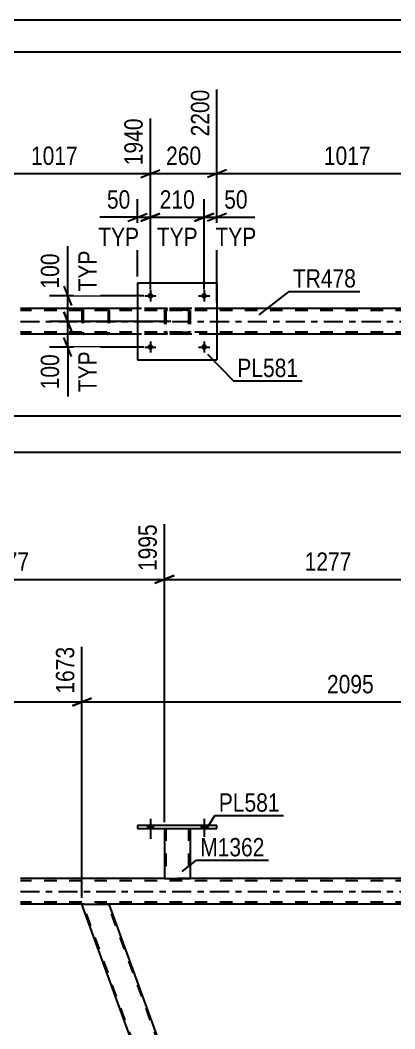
# Model space of a CAD drawing. Header units: millimetres. Extents: x 0 to 841, y 0 to 594.
# Drawn here: x 101.3 to 159.8, y 436.5 to 594 of the extents above; entities that cross this region are included whole.
import ezdxf

# ---------------------------------------------------------------- set-up
doc = ezdxf.new("R2010")
doc.units = ezdxf.units.MM
doc.linetypes.add('DXK_LINE_DOT2', pattern=[3.9198, 1.9599, -1.9599])
doc.linetypes.add('DXK_LINE_DOT3', pattern=[5.9187, 2.979, -0.9799, 0.9799, -0.9799])
doc.styles.add('Arial Narrow', font='ARIALN.TTF', dxfattribs={"height": 0.2})

# ---------------------------------------------------------------- blocks, each defined once
blk = doc.blocks.new('Unknown-814748613-1133')
at = {"color": 5, "linetype": 'Continuous'}
for p, q in [((841, 594), (0, 594)), ((836, 589), (5, 589))]:
    blk.add_line(p, q, dxfattribs=at)
blk = doc.blocks.new('Bolt-814748613-4829 - 4824')
at = {"linetype": 'Continuous'}
for points in [[(122.02, 542.96, -1), (121.14, 542.96, -1)], [(130.42, 542.96, -1), (129.54, 542.96, -1)]]:
    blk.add_hatch(color=1, dxfattribs=at).paths.add_polyline_path(points)
at = {"color": 1, "linetype": 'Continuous'}
for p, q in [((121.58, 543.84), (121.58, 542.08)), ((129.98, 543.84), (129.98, 542.08)), ((120.7, 542.96), (122.46, 542.96)), ((129.1, 542.96), (130.86, 542.96))]:
    blk.add_line(p, q, dxfattribs=at)
blk = doc.blocks.new('Bolt-814748613-4828 - 4824')
at = {"linetype": 'Continuous'}
for points in [[(122.02, 550.96, -1), (121.14, 550.96, -1)], [(130.42, 550.96, -1), (129.54, 550.96, -1)]]:
    blk.add_hatch(color=1, dxfattribs=at).paths.add_polyline_path(points)
at = {"color": 1, "linetype": 'Continuous'}
for p, q in [((121.58, 551.84), (121.58, 550.08)), ((129.98, 551.84), (129.98, 550.08)), ((120.7, 550.96), (122.46, 550.96)), ((129.1, 550.96), (130.86, 550.96))]:
    blk.add_line(p, q, dxfattribs=at)
blk = doc.blocks.new('Part-814748613-4865 - 4824')
at = {"color": 7, "linetype": 'DXK_LINE_DOT2'}
for p, q in [((123.78, 548.48), (123.82, 548.67)), ((123.82, 548.67), (123.78, 548.48)), ((123.78, 548.48), (123.78, 545.44)), ((124.02, 548.48), (124.04, 548.57)), ((124.02, 548.48), (124.02, 545.44)), ((124.04, 548.57), (124.09, 548.65)), ((124.08, 548.93), (124.26, 548.96)), ((124.26, 548.96), (124.08, 548.93)), ((124.09, 548.65), (124.17, 548.7)), ((124.17, 548.7), (124.26, 548.72)), ((127.3, 548.96), (124.26, 548.96)), ((127.3, 548.72), (124.26, 548.72)), ((127.3, 548.96), (127.49, 548.93)), ((127.49, 548.93), (127.3, 548.96)), ((127.3, 548.72), (127.4, 548.7)), ((127.4, 548.7), (127.47, 548.65)), ((127.47, 548.65), (127.53, 548.57)), ((127.53, 548.57), (127.54, 548.48)), ((127.54, 548.48), (127.54, 545.44)), ((127.75, 548.67), (127.78, 548.48)), ((127.78, 548.48), (127.75, 548.67)), ((127.78, 548.48), (127.78, 545.44)), ((123.82, 545.26), (123.78, 545.44)), ((123.78, 545.44), (123.82, 545.26)), ((124.04, 545.35), (124.02, 545.44)), ((124.09, 545.27), (124.04, 545.35)), ((124.17, 545.22), (124.09, 545.27)), ((124.26, 545.2), (124.17, 545.22)), ((127.3, 545.2), (124.26, 545.2)), ((127.4, 545.22), (127.3, 545.2)), ((127.47, 545.27), (127.4, 545.22)), ((127.53, 545.35), (127.47, 545.27)), ((127.54, 545.44), (127.53, 545.35)), ((127.78, 545.44), (127.75, 545.26)), ((127.75, 545.26), (127.78, 545.44)), ((124.26, 544.96), (124.08, 545)), ((124.08, 545), (124.26, 544.96)), ((127.3, 544.96), (124.26, 544.96)), ((127.49, 545), (127.3, 544.96)), ((127.3, 544.96), (127.49, 545))]:
    blk.add_line(p, q, dxfattribs=at)
at = {"color": 7, "linetype": 'DXK_LINE_DOT3'}
blk.add_line((125.78, 546.96), (125.78, 546.96), dxfattribs=at)
at = {"color": 7, "linetype": 'DXK_LINE_DOT2'}
for centre, start, end in [((124.26, 548.48), 112.5, 157.5), ((124.26, 548.48), 112.5, 157.5), ((127.3, 548.48), 22.5, 67.5), ((127.3, 548.48), 22.5, 67.5), ((124.26, 545.44), 202.5, 247.5), ((124.26, 545.44), 202.5, 247.5), ((127.3, 545.44), 292.5, 337.5), ((127.3, 545.44), 292.5, 337.5)]:
    blk.add_arc(centre, 0.48, start, end, dxfattribs=at)
blk = doc.blocks.new('Part-814748613-4864 - 4824')
at = {"color": 2, "linetype": 'Continuous'}
for p, q in [((119.58, 552.96), (119.58, 540.96)), ((119.58, 552.96), (131.98, 552.96)), ((131.98, 552.96), (131.98, 540.96)), ((119.58, 540.96), (131.98, 540.96))]:
    blk.add_line(p, q, dxfattribs=at)
blk = doc.blocks.new('Part-814748613-4965 - 4824')
at = {"color": 7, "linetype": 'DXK_LINE_DOT2'}
for p, q in [((110.93, 548.76), (110.9, 548.64)), ((110.9, 548.64), (110.9, 545.28)), ((111.07, 548.64), (111.09, 548.7)), ((111.07, 548.64), (111.07, 545.28)), ((111.09, 548.7), (111.12, 548.76)), ((111.24, 548.96), (111.11, 548.94)), ((111.12, 548.76), (111.18, 548.79)), ((111.18, 548.79), (111.24, 548.8)), ((126.57, 548.96), (111.24, 548.96)), ((126.57, 548.8), (111.24, 548.8)), ((114.95, 548.94), (114.82, 548.96)), ((114.82, 548.8), (114.88, 548.79)), ((114.88, 548.79), (114.91, 548.78)), ((114.91, 548.78), (114.94, 548.76)), ((114.94, 548.76), (114.98, 548.7)), ((114.98, 548.7), (114.99, 548.64)), ((114.99, 548.64), (114.99, 545.28)), ((115.16, 548.64), (115.13, 548.76)), ((115.16, 548.64), (115.16, 545.28)), ((110.9, 545.28), (110.93, 545.16)), ((111.09, 545.22), (111.07, 545.28)), ((111.12, 545.17), (111.09, 545.22)), ((111.12, 545.17), (111.15, 545.15)), ((111.15, 545.15), (111.18, 545.13)), ((111.18, 545.13), (111.24, 545.12)), ((126.57, 545.12), (111.24, 545.12)), ((114.88, 545.13), (114.82, 545.12)), ((114.94, 545.17), (114.88, 545.13)), ((114.98, 545.22), (114.94, 545.17)), ((114.99, 545.28), (114.98, 545.22)), ((115.13, 545.16), (115.16, 545.28)), ((111.11, 544.99), (111.24, 544.96)), ((126.57, 544.96), (111.24, 544.96)), ((114.82, 544.96), (114.95, 544.99))]:
    blk.add_line(p, q, dxfattribs=at)
for centre, start, end in [((111.23, 548.63), 110.7583, 155.68), ((114.83, 548.63), 24.32, 69.2417), ((111.23, 545.3), 204.32, 249.2417), ((114.83, 545.3), 290.7583, 335.68)]:
    blk.add_arc(centre, 0.331, start, end, dxfattribs=at)
blk = doc.blocks.new('Part-814748613-5024 - 4824')
at = {"color": 2, "linetype": 'Continuous'}
for p, q in [((119.58, 548.96), (101.3, 548.96)), ((170.66, 548.96), (131.98, 548.96)), ((119.58, 544.96), (101.3, 544.96)), ((170.66, 544.96), (131.98, 544.96))]:
    blk.add_line(p, q, dxfattribs=at)
at = {"color": 7, "linetype": 'DXK_LINE_DOT2'}
for p, q in [((765.48, 548.64), (101.3, 548.64)), ((765.48, 548.96), (119.58, 548.96)), ((131.98, 548.96), (119.58, 548.96)), ((765.48, 545.28), (101.3, 545.28)), ((762.25, 544.96), (101.3, 544.96)), ((131.98, 544.96), (119.58, 544.96))]:
    blk.add_line(p, q, dxfattribs=at)
at = {"color": 7, "linetype": 'DXK_LINE_DOT3'}
blk.add_line((101.3, 546.96), (765.48, 546.96), dxfattribs=at)
blk = doc.blocks.new('Part-814748613-3187 - 3007')
at = {"color": 2, "linetype": 'Continuous'}
for p, q in [((123.78, 467.78), (123.78, 459.94)), ((127.78, 467.78), (127.78, 459.94)), ((123.78, 459.94), (127.78, 459.94))]:
    blk.add_line(p, q, dxfattribs=at)
at = {"color": 7, "linetype": 'DXK_LINE_DOT2'}
for p, q in [((123.78, 467.78), (127.78, 467.78)), ((123.78, 467.78), (123.78, 467.78)), ((123.78, 467.78), (123.78, 467.78)), ((124.02, 467.78), (124.02, 459.94)), ((127.54, 467.78), (127.54, 459.94)), ((127.78, 467.78), (127.78, 467.78)), ((127.78, 467.78), (127.78, 467.78)), ((127.49, 459.94), (127.53, 459.94)), ((127.49, 459.94), (127.53, 459.94)), ((127.53, 459.94), (127.54, 459.94)), ((127.53, 459.94), (127.54, 459.94))]:
    blk.add_line(p, q, dxfattribs=at)
blk = doc.blocks.new('Part-814748613-3042 - 3007')
at = {"color": 2, "linetype": 'Continuous'}
for p, q in [((119.58, 468.26), (119.58, 467.78)), ((131.98, 468.26), (119.58, 468.26)), ((131.98, 467.78), (131.98, 468.26)), ((119.58, 467.78), (131.98, 467.78))]:
    blk.add_line(p, q, dxfattribs=at)
blk = doc.blocks.new('Bolt-814748613-3012 - 3007')
at = {"linetype": 'Continuous'}
for points in [[(121.14, 467.78), (122.02, 467.78), (122.02, 468.26), (121.14, 468.26)], [(129.54, 467.78), (130.42, 467.78), (130.42, 468.26), (129.54, 468.26)]]:
    blk.add_hatch(color=1, dxfattribs=at).paths.add_polyline_path(points)
at = {"color": 1, "linetype": 'Continuous'}
for p, q in [((121.14, 468.26), (121.14, 467.78)), ((121.58, 469.26), (121.58, 466.14)), ((122.02, 468.26), (122.02, 467.78)), ((129.54, 468.26), (129.54, 467.78)), ((129.98, 469.26), (129.98, 466.14)), ((130.42, 468.26), (130.42, 467.78))]:
    blk.add_line(p, q, dxfattribs=at)
blk = doc.blocks.new('Bolt-814748613-3013 - 3007')
at = {"linetype": 'Continuous'}
for points in [[(121.14, 467.78), (122.02, 467.78), (122.02, 468.26), (121.14, 468.26)], [(129.54, 467.78), (130.42, 467.78), (130.42, 468.26), (129.54, 468.26)]]:
    blk.add_hatch(color=1, dxfattribs=at).paths.add_polyline_path(points)
at = {"color": 1, "linetype": 'Continuous'}
for p, q in [((121.14, 468.26), (121.14, 467.78)), ((121.58, 469.26), (121.58, 466.14)), ((122.02, 468.26), (122.02, 467.78)), ((129.54, 468.26), (129.54, 467.78)), ((129.98, 469.26), (129.98, 466.14)), ((130.42, 468.26), (130.42, 467.78))]:
    blk.add_line(p, q, dxfattribs=at)
blk = doc.blocks.new('Part-814748613-3338 - 3007')
at = {"color": 2, "linetype": 'Continuous'}
for p, q in [((155.02, 334.72), (110.9, 455.94)), ((110.9, 455.94), (115.16, 455.94)), ((158.04, 338.14), (115.16, 455.94))]:
    blk.add_line(p, q, dxfattribs=at)
at = {"color": 7, "linetype": 'DXK_LINE_DOT2'}
for p, q in [((155.19, 334.72), (111.07, 455.94)), ((159.11, 334.72), (114.99, 455.94)), ((159.28, 334.72), (158.04, 338.14)), ((155.02, 334.72), (159.28, 334.72))]:
    blk.add_line(p, q, dxfattribs=at)
blk = doc.blocks.new('Part-814748613-3272 - 3007')
at = {"color": 2, "linetype": 'Continuous'}
for p, q in [((158.02, 338.19), (194.72, 455.94)), ((196.04, 455.94), (194.72, 455.94)), ((197.57, 451.73), (196.04, 455.94)), ((161.13, 334.72), (197.58, 451.69)), ((159.28, 334.72), (158.04, 338.14))]:
    blk.add_line(p, q, dxfattribs=at)
at = {"color": 7, "linetype": 'DXK_LINE_DOT2'}
for p, q in [((158.15, 337.81), (194.97, 455.94)), ((160.87, 334.72), (197.45, 452.06)), ((197.58, 451.69), (197.57, 451.73)), ((197.58, 451.69), (197.57, 451.73)), ((158.04, 338.14), (158.02, 338.19)), ((159.28, 334.72), (161.13, 334.72))]:
    blk.add_line(p, q, dxfattribs=at)
blk = doc.blocks.new('Part-814748613-3316 - 3007')
at = {"color": 2, "linetype": 'Continuous'}
for p, q in [((123.78, 459.94), (101.3, 459.94)), ((174.86, 459.94), (127.78, 459.94)), ((110.9, 455.94), (101.3, 455.94)), ((194.72, 455.94), (115.16, 455.94))]:
    blk.add_line(p, q, dxfattribs=at)
at = {"color": 7, "linetype": 'DXK_LINE_DOT2'}
for p, q in [((765.48, 459.62), (101.3, 459.62)), ((127.78, 459.94), (123.78, 459.94)), ((765.48, 456.26), (101.3, 456.26)), ((115.16, 455.94), (110.9, 455.94))]:
    blk.add_line(p, q, dxfattribs=at)
at = {"color": 7, "linetype": 'DXK_LINE_DOT3'}
blk.add_line((101.3, 457.94), (765.48, 457.94), dxfattribs=at)
blk = doc.blocks.new('StraightDimension-814748613-5575 - 4824')
at = {"color": 7, "linetype": 'Continuous'}
for p, q in [((131.98, 549.96), (131.98, 583.16)), ((121.58, 551.96), (121.58, 578.66)), ((120.08, 569.45), (123.08, 570.65)), ((133.48, 570.65), (130.48, 569.45)), ((121.58, 570.05), (131.98, 570.05))]:
    blk.add_line(p, q, dxfattribs=at)
at = {"color": 0}
blk.add_wipeout([(130.13, 570.8), (130.13, 575), (123.44, 575), (123.44, 570.8)], dxfattribs=at)
at = {"color": 3, "style": 'Arial Narrow'}
blk.add_text('260', height=2.863, dxfattribs=at).set_placement((124.04, 571.4))
at = {"color": 0, "linetype": 'Continuous'}
blk.add_wipeout([(131.38, 583.76), (127.18, 583.76), (127.18, 575.25), (131.38, 575.25)], dxfattribs=at)
at = {"color": 3, "linetype": 'Continuous', "style": 'Arial Narrow'}
blk.add_text('2200', height=2.863, rotation=90.0002, dxfattribs=at).set_placement((130.78, 575.85))
blk = doc.blocks.new('StraightDimension-814748613-5067 - 4824')
at = {"color": 7, "linetype": 'Continuous'}
blk.add_line((58.74, 526.53), (766.12, 526.53), dxfattribs=at)
blk = doc.blocks.new('StraightDimension-814748613-5088 - 4824')
at = {"color": 7, "linetype": 'Continuous'}
blk.add_line((59.38, 532.2), (765.48, 532.2), dxfattribs=at)
blk = doc.blocks.new('StraightDimension-814748613-5557 - 4824')
at = {"color": 7, "linetype": 'Continuous'}
for p, q in [((131.98, 549.96), (131.98, 583.16)), ((172.66, 551.96), (172.66, 578.66)), ((133.48, 570.65), (130.48, 569.45)), ((171.16, 569.45), (174.16, 570.65)), ((131.98, 570.05), (172.66, 570.05))]:
    blk.add_line(p, q, dxfattribs=at)
at = {"color": 0, "linetype": 'Continuous'}
blk.add_wipeout([(172.06, 579.26), (167.86, 579.26), (167.86, 570.75), (172.06, 570.75)], dxfattribs=at)
at = {"color": 0}
blk.add_wipeout([(156.58, 570.8), (156.58, 575), (148.07, 575), (148.07, 570.8)], dxfattribs=at)
at = {"color": 3, "linetype": 'Continuous', "style": 'Arial Narrow'}
blk.add_text('3217', height=2.863, rotation=90.0002, dxfattribs=at).set_placement((171.46, 571.35))
at = {"color": 3, "style": 'Arial Narrow'}
blk.add_text('1017', height=2.863, dxfattribs=at).set_placement((148.67, 571.4))
blk = doc.blocks.new('StraightDimension-814748613-5593 - 4824')
at = {"color": 7, "linetype": 'Continuous'}
for p, q in [((91.6, 549.96), (91.6, 581.34)), ((121.58, 551.96), (121.58, 578.66)), ((93.1, 570.65), (90.1, 569.45)), ((120.08, 569.45), (123.08, 570.65)), ((91.6, 570.05), (121.58, 570.05))]:
    blk.add_line(p, q, dxfattribs=at)
at = {"color": 0, "linetype": 'Continuous'}
blk.add_wipeout([(120.98, 579.26), (116.78, 579.26), (116.78, 570.75), (120.98, 570.75)], dxfattribs=at)
at = {"color": 0}
blk.add_wipeout([(110.85, 570.8), (110.85, 575), (102.34, 575), (102.34, 570.8)], dxfattribs=at)
at = {"color": 3, "linetype": 'Continuous', "style": 'Arial Narrow'}
blk.add_text('1940', height=2.863, rotation=90.0002, dxfattribs=at).set_placement((120.38, 571.35))
at = {"color": 3, "style": 'Arial Narrow'}
blk.add_text('1017', height=2.863, dxfattribs=at).set_placement((102.94, 571.4))
blk = doc.blocks.new('StraightDimension-814748613-5631 - 4824')
at = {"color": 7, "linetype": 'Continuous'}
for p, q in [((129.98, 551.96), (129.98, 566.07)), ((131.98, 553.96), (131.98, 566.07)), ((128.48, 562.62), (131.48, 563.82)), ((129.98, 563.22), (131.98, 563.22)), ((133.48, 563.82), (130.48, 562.62))]:
    blk.add_line(p, q, dxfattribs=at)
at = {"color": 0}
blk.add_wipeout([(137.36, 563.97), (137.36, 568.17), (132.51, 568.17), (132.51, 563.97)], dxfattribs=at)
at = {"color": 0, "linetype": 'Continuous'}
blk.add_wipeout([(138.73, 558.12), (138.73, 562.32), (131.14, 562.32), (131.14, 558.12)], dxfattribs=at)
at = {"color": 7, "linetype": 'Continuous'}
blk.add_line((131.98, 563.22), (137.89, 563.22), dxfattribs=at)
blk.add_line((131.98, 563.22), (137.89, 563.22), dxfattribs=at)
at = {"color": 3, "style": 'Arial Narrow'}
blk.add_text('50', height=2.863, dxfattribs=at).set_placement((133.11, 564.57))
at = {"color": 3, "linetype": 'Continuous', "style": 'Arial Narrow'}
blk.add_text('TYP', height=2.863, dxfattribs=at).set_placement((131.74, 558.72))
blk = doc.blocks.new('StraightDimension-814748613-5644 - 4824')
at = {"color": 7, "linetype": 'Continuous'}
for p, q in [((121.58, 551.96), (121.58, 566.07)), ((129.98, 551.96), (129.98, 566.07)), ((120.08, 562.62), (123.08, 563.82)), ((121.58, 563.22), (129.98, 563.22)), ((131.48, 563.82), (128.48, 562.62))]:
    blk.add_line(p, q, dxfattribs=at)
at = {"color": 0}
blk.add_wipeout([(129.13, 563.97), (129.13, 568.17), (122.44, 568.17), (122.44, 563.97)], dxfattribs=at)
at = {"color": 0, "linetype": 'Continuous'}
blk.add_wipeout([(129.58, 558.12), (129.58, 562.32), (121.99, 562.32), (121.99, 558.12)], dxfattribs=at)
at = {"color": 3, "style": 'Arial Narrow'}
blk.add_text('210', height=2.863, dxfattribs=at).set_placement((123.04, 564.57))
at = {"color": 3, "linetype": 'Continuous', "style": 'Arial Narrow'}
blk.add_text('TYP', height=2.863, dxfattribs=at).set_placement((122.59, 558.72))
blk = doc.blocks.new('StraightDimension-814748613-5660 - 4824')
at = {"color": 7, "linetype": 'Continuous'}
for p, q in [((119.58, 553.96), (119.58, 566.07)), ((121.58, 551.96), (121.58, 566.07)), ((118.08, 562.62), (121.08, 563.82)), ((119.58, 563.22), (121.58, 563.22)), ((123.08, 563.82), (120.08, 562.62))]:
    blk.add_line(p, q, dxfattribs=at)
at = {"color": 0}
blk.add_wipeout([(119.06, 563.97), (119.06, 568.17), (114.2, 568.17), (114.2, 563.97)], dxfattribs=at)
at = {"color": 0, "linetype": 'Continuous'}
blk.add_wipeout([(120.43, 558.12), (120.43, 562.32), (112.84, 562.32), (112.84, 558.12)], dxfattribs=at)
at = {"color": 7, "linetype": 'Continuous'}
blk.add_line((119.58, 563.22), (113.68, 563.22), dxfattribs=at)
blk.add_line((119.58, 563.22), (113.68, 563.22), dxfattribs=at)
at = {"color": 3, "style": 'Arial Narrow'}
blk.add_text('50', height=2.863, dxfattribs=at).set_placement((114.8, 564.57))
at = {"color": 3, "linetype": 'Continuous', "style": 'Arial Narrow'}
blk.add_text('TYP', height=2.863, dxfattribs=at).set_placement((113.44, 558.72))
blk = doc.blocks.new('StraightDimension-814748613-5674 - 4824')
at = {"color": 7, "linetype": 'Continuous'}
for p, q in [((108.08, 552.46), (109.28, 549.46)), ((120.58, 550.96), (105.83, 550.96)), ((108.68, 546.96), (108.68, 550.96)), ((109.28, 545.46), (108.08, 548.46)), ((124.78, 546.96), (105.83, 546.96))]:
    blk.add_line(p, q, dxfattribs=at)
at = {"color": 0}
blk.add_wipeout([(107.93, 558.17), (103.73, 558.17), (103.73, 551.49), (107.93, 551.49)], dxfattribs=at)
at = {"color": 0, "linetype": 'Continuous'}
blk.add_wipeout([(113.78, 558.63), (109.58, 558.63), (109.58, 551.04), (113.78, 551.04)], dxfattribs=at)
at = {"color": 7, "linetype": 'Continuous'}
blk.add_line((108.68, 550.96), (108.68, 558.7), dxfattribs=at)
blk.add_line((108.68, 550.96), (108.68, 558.7), dxfattribs=at)
at = {"color": 3, "linetype": 'Continuous', "style": 'Arial Narrow'}
blk.add_text('TYP', height=2.863, rotation=90.0002, dxfattribs=at).set_placement((113.18, 551.64))
at = {"color": 3, "style": 'Arial Narrow'}
blk.add_text('100', height=2.863, rotation=90.0002, dxfattribs=at).set_placement((107.33, 552.09))
blk = doc.blocks.new('StraightDimension-814748613-5689 - 4824')
at = {"color": 7, "linetype": 'Continuous'}
for p, q in [((108.08, 548.46), (109.28, 545.46)), ((124.78, 546.96), (105.83, 546.96)), ((108.68, 542.96), (108.68, 546.96)), ((109.28, 541.46), (108.08, 544.46)), ((120.58, 542.96), (105.83, 542.96))]:
    blk.add_line(p, q, dxfattribs=at)
at = {"color": 0}
blk.add_wipeout([(107.93, 542.44), (103.73, 542.44), (103.73, 535.75), (107.93, 535.75)], dxfattribs=at)
at = {"color": 0, "linetype": 'Continuous'}
blk.add_wipeout([(113.78, 542.89), (109.58, 542.89), (109.58, 535.3), (113.78, 535.3)], dxfattribs=at)
at = {"color": 7, "linetype": 'Continuous'}
blk.add_line((108.68, 542.96), (108.68, 535.23), dxfattribs=at)
blk.add_line((108.68, 542.96), (108.68, 535.23), dxfattribs=at)
at = {"color": 3, "linetype": 'Continuous', "style": 'Arial Narrow'}
blk.add_text('TYP', height=2.863, rotation=90.0002, dxfattribs=at).set_placement((113.18, 535.9))
at = {"color": 3, "style": 'Arial Narrow'}
blk.add_text('100', height=2.863, rotation=90.0002, dxfattribs=at).set_placement((107.33, 536.35))
blk = doc.blocks.new('StraightDimension-814748613-4350 - 3007')
at = {"color": 7, "linetype": 'Continuous'}
for p, q in [((123.78, 468.78), (123.78, 515.28)), ((74.23, 468.78), (74.23, 513.45)), ((75.73, 507.27), (72.73, 506.07)), ((122.28, 506.07), (125.28, 507.27)), ((74.23, 506.67), (123.78, 506.67))]:
    blk.add_line(p, q, dxfattribs=at)
at = {"color": 0, "linetype": 'Continuous'}
blk.add_wipeout([(123.18, 515.88), (118.98, 515.88), (118.98, 507.37), (123.18, 507.37)], dxfattribs=at)
at = {"color": 0}
blk.add_wipeout([(103.26, 507.42), (103.26, 511.62), (94.75, 511.62), (94.75, 507.42)], dxfattribs=at)
at = {"color": 3, "linetype": 'Continuous', "style": 'Arial Narrow'}
blk.add_text('1995', height=2.863, rotation=90.0002, dxfattribs=at).set_placement((122.58, 507.97))
at = {"color": 3, "style": 'Arial Narrow'}
blk.add_text('1277', height=2.863, dxfattribs=at).set_placement((95.35, 508.02))
blk = doc.blocks.new('StraightDimension-814748613-4310 - 3007')
at = {"color": 7, "linetype": 'Continuous'}
for p, q in [((110.9, 456.94), (110.9, 496.14)), ((50.21, 465.44), (50.21, 490.66)), ((51.71, 488.13), (48.71, 486.93)), ((50.21, 487.53), (110.9, 487.53)), ((109.4, 486.93), (112.4, 488.13))]:
    blk.add_line(p, q, dxfattribs=at)
at = {"color": 0, "linetype": 'Continuous'}
for points in [[(110.3, 496.74), (106.1, 496.74), (106.1, 488.23), (110.3, 488.23)], [(49.61, 491.26), (45.41, 491.26), (45.41, 488.23), (49.61, 488.23)]]:
    blk.add_wipeout(points, dxfattribs=at)
at = {"color": 0}
blk.add_wipeout([(84.81, 488.28), (84.81, 492.48), (76.3, 492.48), (76.3, 488.28)], dxfattribs=at)
at = {"color": 3, "linetype": 'Continuous', "style": 'Arial Narrow'}
for s, height, p in [('1673', 2.863, (109.7, 488.83)), ('0', 2.86, (49.01, 488.83))]:
    blk.add_text(s, height=height, rotation=90.0002, dxfattribs=at).set_placement(p)
at = {"color": 3, "style": 'Arial Narrow'}
blk.add_text('1673', height=2.863, dxfattribs=at).set_placement((76.9, 488.88))
blk = doc.blocks.new('StraightDimension-814748613-4360 - 3007')
at = {"color": 7, "linetype": 'Continuous'}
for p, q in [((123.78, 468.78), (123.78, 515.28)), ((174.86, 468.78), (174.86, 515.28)), ((125.28, 507.27), (122.28, 506.07)), ((173.36, 506.07), (176.36, 507.27)), ((123.78, 506.67), (174.86, 506.67))]:
    blk.add_line(p, q, dxfattribs=at)
at = {"color": 0, "linetype": 'Continuous'}
blk.add_wipeout([(174.26, 515.88), (170.06, 515.88), (170.06, 507.37), (174.26, 507.37)], dxfattribs=at)
at = {"color": 0}
blk.add_wipeout([(153.58, 507.42), (153.58, 511.62), (145.07, 511.62), (145.07, 507.42)], dxfattribs=at)
at = {"color": 3, "linetype": 'Continuous', "style": 'Arial Narrow'}
blk.add_text('3272', height=2.863, rotation=90.0002, dxfattribs=at).set_placement((173.66, 507.97))
at = {"color": 3, "style": 'Arial Narrow'}
blk.add_text('1277', height=2.863, dxfattribs=at).set_placement((145.67, 508.02))
blk = doc.blocks.new('StraightDimension-814748613-4293 - 3007')
at = {"color": 7, "linetype": 'Continuous'}
for p, q in [((110.9, 456.94), (110.9, 496.14)), ((194.72, 456.94), (194.72, 496.14)), ((112.4, 488.13), (109.4, 486.93)), ((110.9, 487.53), (194.72, 487.53)), ((193.22, 486.93), (196.22, 488.13))]:
    blk.add_line(p, q, dxfattribs=at)
at = {"color": 0, "linetype": 'Continuous'}
blk.add_wipeout([(194.12, 496.74), (189.92, 496.74), (189.92, 488.23), (194.12, 488.23)], dxfattribs=at)
at = {"color": 0}
blk.add_wipeout([(157.07, 488.28), (157.07, 492.48), (148.56, 492.48), (148.56, 488.28)], dxfattribs=at)
at = {"color": 3, "linetype": 'Continuous', "style": 'Arial Narrow'}
blk.add_text('3769', height=2.863, rotation=90.0002, dxfattribs=at).set_placement((193.52, 488.83))
at = {"color": 3, "style": 'Arial Narrow'}
blk.add_text('2095', height=2.863, dxfattribs=at).set_placement((149.16, 488.88))
blk = doc.blocks.new('Mark-814748613-4860 - 4824')
at = {"color": 0}
blk.add_wipeout([(144.67, 538.27), (144.67, 541.27), (135.16, 541.27), (135.16, 538.27)], dxfattribs=at)
blk.add_wipeout([(144.67, 538.27), (144.67, 541.27), (135.16, 541.27), (135.16, 538.27)], dxfattribs=at)
at = {"color": 30, "linetype": 'Continuous'}
for p, q in [((130.49, 541.86), (134.56, 537.67)), ((134.56, 537.67), (145.27, 537.67))]:
    blk.add_line(p, q, dxfattribs=at)
at = {"color": 3, "style": 'Arial Narrow'}
blk.add_text('PL581', height=2.863, dxfattribs=at).set_placement((135.16, 538.27))
blk = doc.blocks.new('Mark-814748613-5020 - 4824')
at = {"color": 0}
blk.add_wipeout([(153.69, 552.25), (153.69, 555.25), (143.83, 555.25), (143.83, 552.25)], dxfattribs=at)
blk.add_wipeout([(153.69, 552.25), (153.69, 555.25), (143.83, 555.25), (143.83, 552.25)], dxfattribs=at)
at = {"color": 30, "linetype": 'Continuous'}
for p, q in [((138.59, 548.01), (143.23, 551.65)), ((143.23, 551.65), (154.29, 551.65))]:
    blk.add_line(p, q, dxfattribs=at)
at = {"color": 3, "style": 'Arial Narrow'}
blk.add_text('TR478', height=2.863, dxfattribs=at).set_placement((143.83, 552.25))
blk = doc.blocks.new('Mark-814748613-3183 - 3007')
at = {"color": 0}
blk.add_wipeout([(139.41, 463.42), (139.41, 466.42), (129.36, 466.42), (129.36, 463.42)], dxfattribs=at)
blk.add_wipeout([(139.41, 463.42), (139.41, 466.42), (129.36, 466.42), (129.36, 463.42)], dxfattribs=at)
at = {"color": 30, "linetype": 'Continuous'}
for p, q in [((126.56, 461.04), (128.76, 462.82)), ((128.76, 462.82), (140.01, 462.82))]:
    blk.add_line(p, q, dxfattribs=at)
at = {"color": 3, "style": 'Arial Narrow'}
blk.add_text('M1362', height=2.863, dxfattribs=at).set_placement((129.36, 463.42))
blk = doc.blocks.new('Mark-814748613-3038 - 3007')
at = {"color": 0}
blk.add_wipeout([(141.77, 470.39), (141.77, 473.39), (132.27, 473.39), (132.27, 470.39)], dxfattribs=at)
blk.add_wipeout([(141.77, 470.39), (141.77, 473.39), (132.27, 473.39), (132.27, 470.39)], dxfattribs=at)
at = {"color": 30, "linetype": 'Continuous'}
for p, q in [((130.39, 467.78), (131.67, 469.79)), ((131.67, 469.79), (142.37, 469.79))]:
    blk.add_line(p, q, dxfattribs=at)
at = {"color": 3, "style": 'Arial Narrow'}
blk.add_text('PL581', height=2.863, dxfattribs=at).set_placement((132.27, 470.39))

msp = doc.modelspace()

# ---------------------------------------------------------------- block references
for name in ['Unknown-814748613-1133', 'Part-814748613-4864 - 4824', 'Bolt-814748613-4828 - 4824', 'Part-814748613-5024 - 4824', 'Part-814748613-4965 - 4824', 'Part-814748613-4865 - 4824', 'Bolt-814748613-4829 - 4824', 'Part-814748613-3042 - 3007', 'Bolt-814748613-3012 - 3007', 'Bolt-814748613-3013 - 3007', 'Part-814748613-3187 - 3007', 'Part-814748613-3316 - 3007', 'Part-814748613-3338 - 3007', 'Part-814748613-3272 - 3007']:
    msp.add_blockref(name, (0, 0))

# ---------------------------------------------------------------- next in the draw order: block references
for name in ['StraightDimension-814748613-5575 - 4824', 'StraightDimension-814748613-5067 - 4824', 'StraightDimension-814748613-4350 - 3007']:
    msp.add_blockref(name, (0, 0))

# ---------------------------------------------------------------- next in the draw order: block references
for name in ['StraightDimension-814748613-5557 - 4824', 'StraightDimension-814748613-5593 - 4824', 'StraightDimension-814748613-5088 - 4824', 'StraightDimension-814748613-4360 - 3007', 'StraightDimension-814748613-4310 - 3007']:
    msp.add_blockref(name, (0, 0))

# ---------------------------------------------------------------- next in the draw order: block references
for name in ['StraightDimension-814748613-5631 - 4824', 'Mark-814748613-4860 - 4824', 'StraightDimension-814748613-4293 - 3007']:
    msp.add_blockref(name, (0, 0))

# ---------------------------------------------------------------- next in the draw order: block references
for name in ['StraightDimension-814748613-5644 - 4824', 'Mark-814748613-5020 - 4824', 'Mark-814748613-3038 - 3007', 'Mark-814748613-3183 - 3007']:
    msp.add_blockref(name, (0, 0))

# ---------------------------------------------------------------- next in the draw order: block references
msp.add_blockref('StraightDimension-814748613-5660 - 4824', (0, 0))

# ---------------------------------------------------------------- next in the draw order: block references
msp.add_blockref('StraightDimension-814748613-5674 - 4824', (0, 0))

# ---------------------------------------------------------------- next in the draw order: block references
msp.add_blockref('StraightDimension-814748613-5689 - 4824', (0, 0))

doc.saveas('drawing.dxf')
